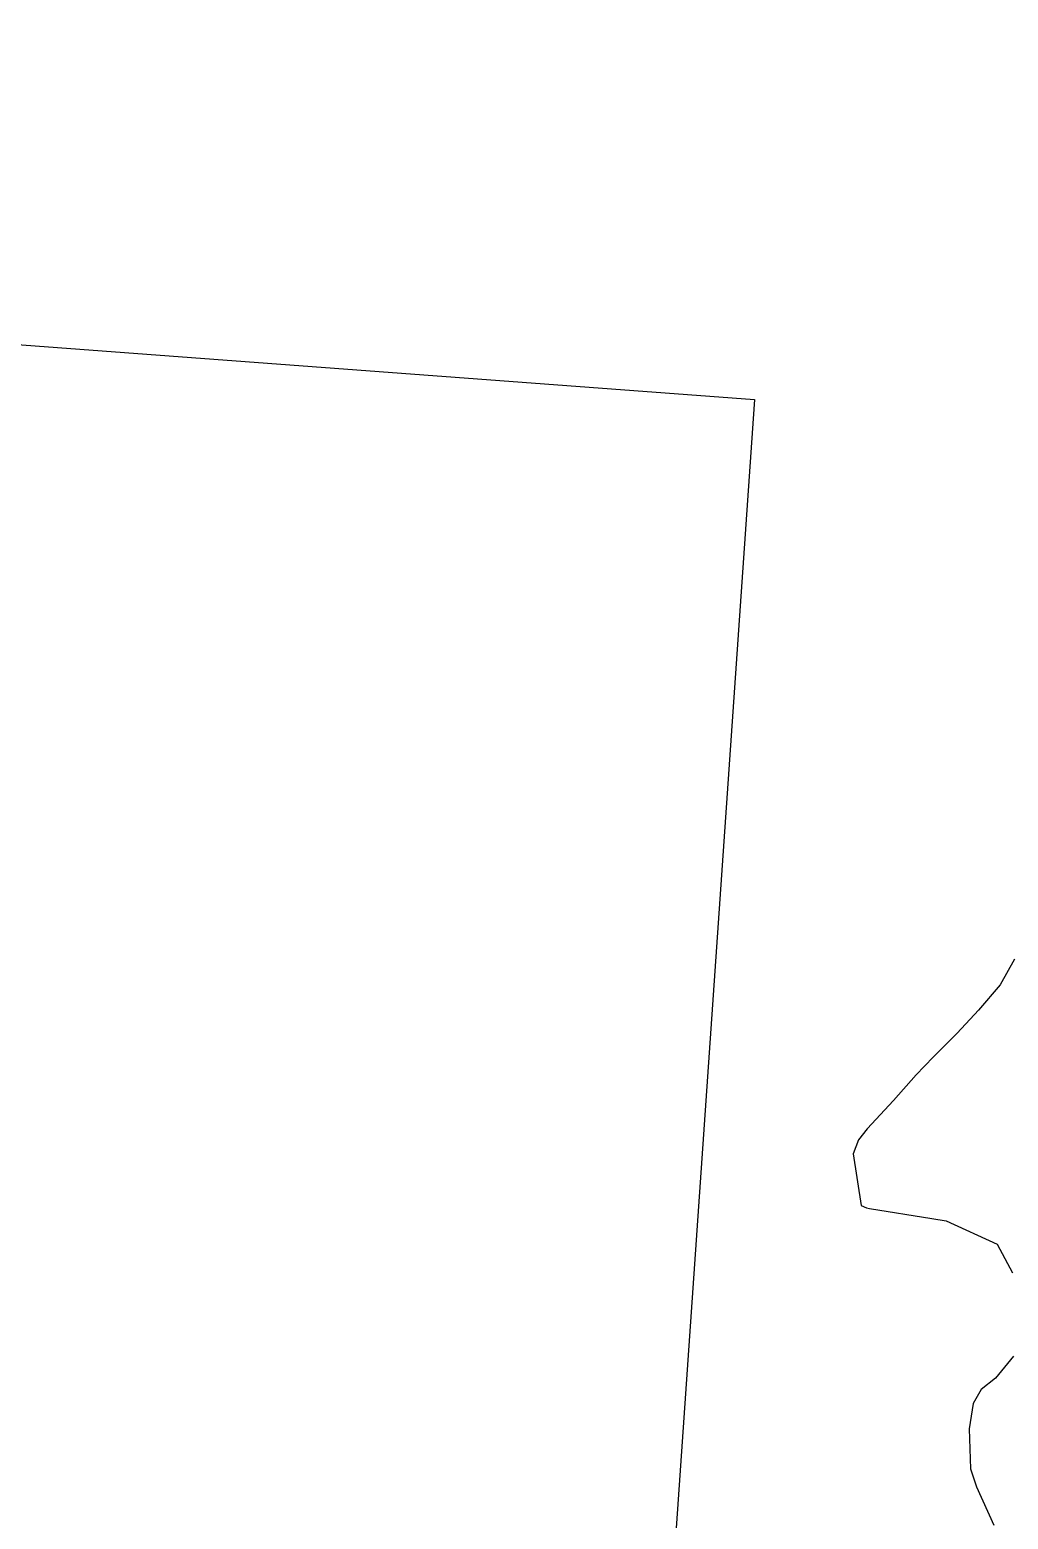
# Model space of a CAD drawing. Header units: metres. Extents: x 298520 to 308411, y 7433745 to 7450750.
# Drawn here: x 301124.77 to 301154.61, y 7443385.87 to 7443431.32 of the extents above; entities that cross this region are included whole.
import ezdxf

# ---------------------------------------------------------------- set-up
doc = ezdxf.new("R2010")
doc.units = ezdxf.units.M
doc.header["$LTSCALE"] = 10
doc.linetypes.add('DASHED', pattern=[0.75, 0.5, -0.25])
for name, color, linetype in [('Curvas de Nivel 1m', 11, 'Continuous'), ('Edificações', 30, 'Continuous'), ('Vias Secundárias', 230, 'DASHED')]:
    doc.layers.add(name, color=color, linetype=linetype)

msp = doc.modelspace()

# ---------------------------------------------------------------- linework, layer by layer
at = {"layer": 'Curvas de Nivel 1m', "elevation": 709, "flags": 128}
for points in [[(301154.803, 7443402.961), (301154.371, 7443402.18), (301153.709, 7443401.4), (301153.058, 7443400.704), (301152.341, 7443399.976), (301152.062, 7443399.698), (301151.81, 7443399.425), (301151.116, 7443398.642), (301150.316, 7443397.781), (301150.047, 7443397.444), (301149.883, 7443397.021), (301150.126, 7443395.443), (301150.292, 7443395.371), (301150.38, 7443395.35), (301152.287, 7443395.046), (301152.724, 7443394.976), (301154.276, 7443394.26), (301154.743, 7443393.385)], [(301154.775, 7443390.844), (301154.225, 7443390.176), (301153.787, 7443389.829), (301153.548, 7443389.4), (301153.427, 7443388.624), (301153.469, 7443387.401), (301153.647, 7443386.857), (301154.176, 7443385.686)]]:
    msp.add_lwpolyline(points, dxfattribs=at)
at = {"layer": 'Edificações'}
msp.add_lwpolyline([(301061.882, 7443384.439), (301062.169, 7443389.104), (301060.931, 7443389.181), (301063.603, 7443426.054), (301062.752, 7443426.116), (301063.21, 7443431.847), (301067.415, 7443431.57), (301067.545, 7443433.542), (301077.412, 7443432.774), (301078.846, 7443452.361), (301084.281, 7443451.963), (301082.13, 7443424.868), (301146.873, 7443420.038), (301144.333, 7443383.395)], dxfattribs=at)
at = {"layer": 'Vias Secundárias'}
msp.add_lwpolyline([(301465.55, 7442973.319, 0), (301478.59, 7442967.28, -0.011668)], format="xyb", dxfattribs=at)

doc.saveas('drawing.dxf')
